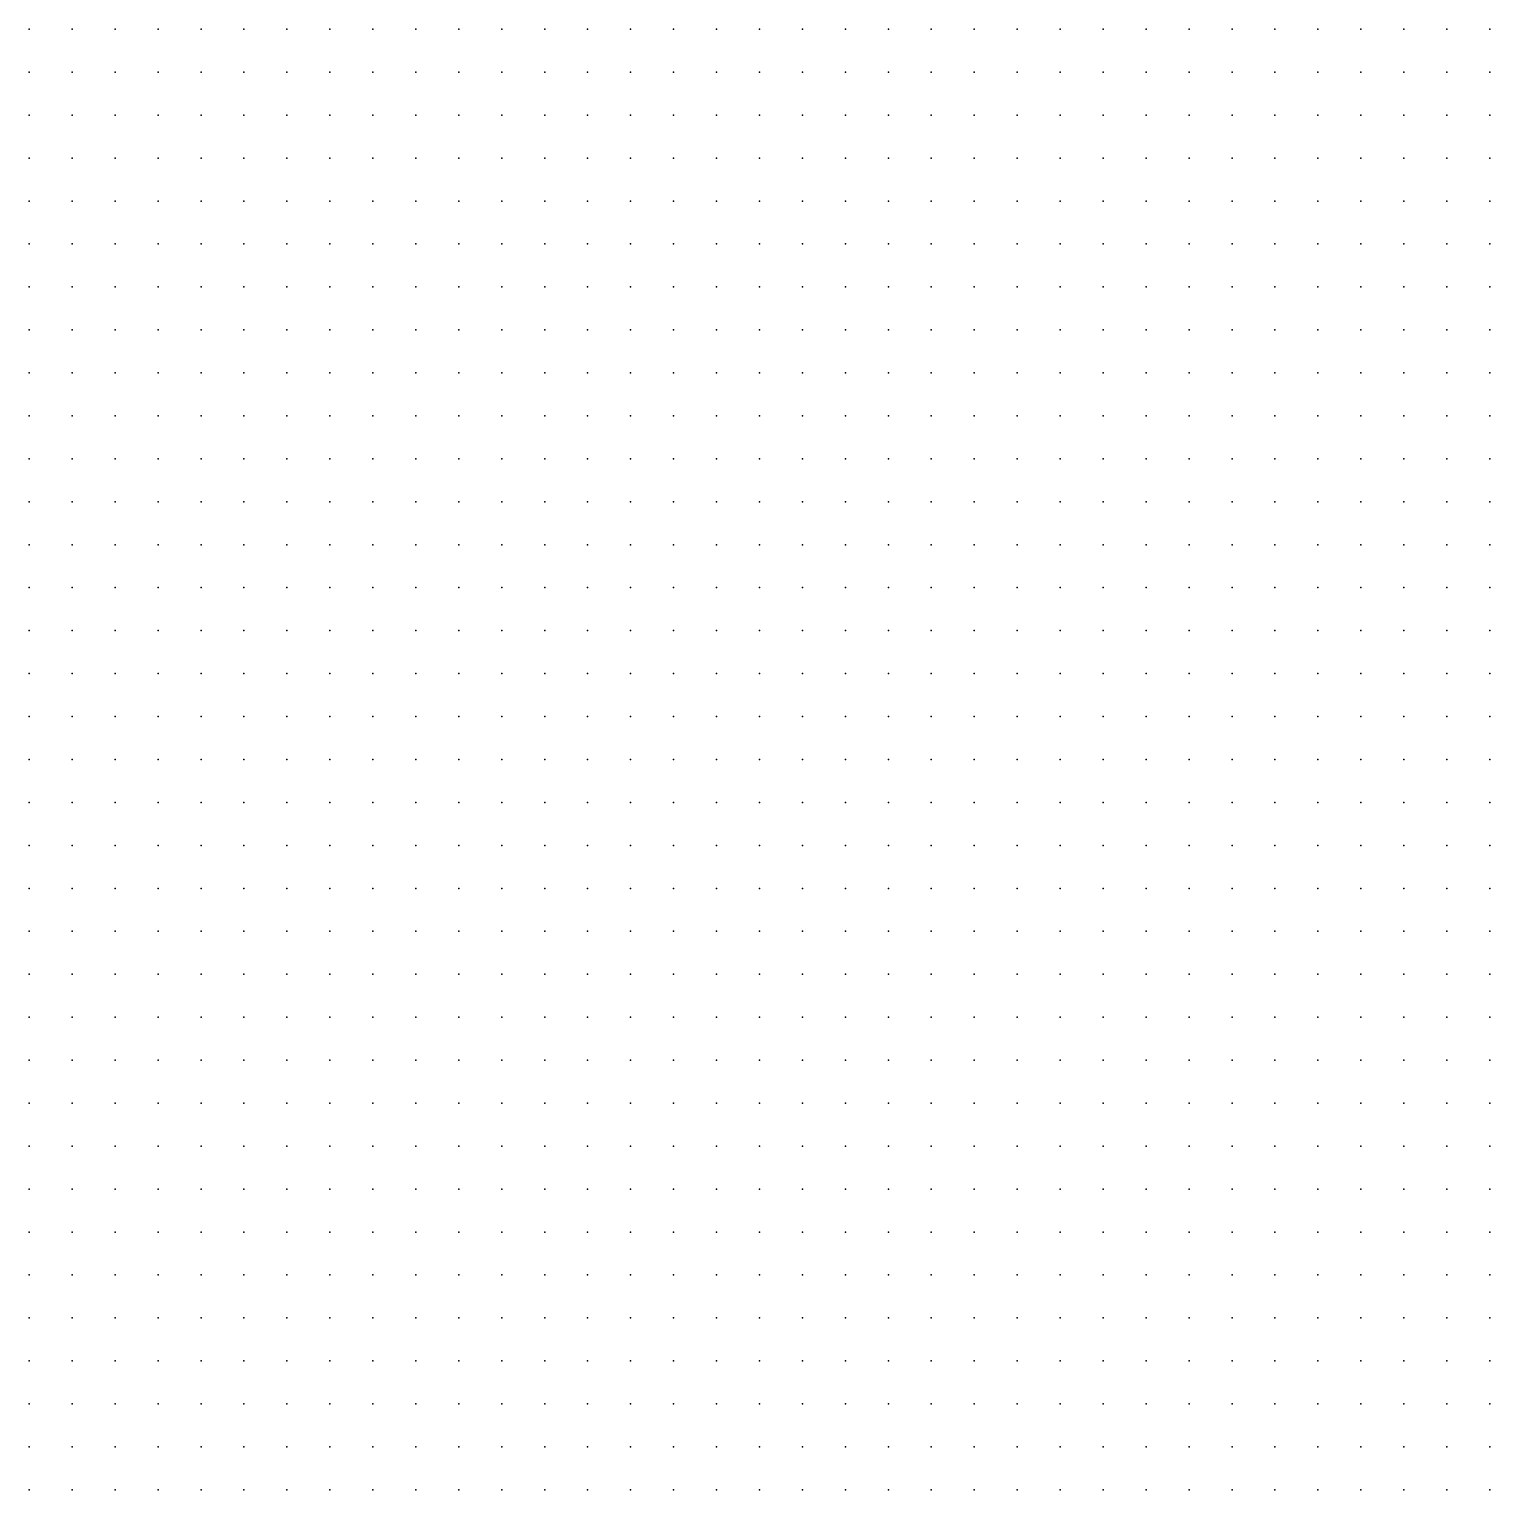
# Model space of a CAD drawing. Header units: millimetres. Extents: x 2848 to 6961, y 1568 to 7914.
# Drawn here: x 4268.28 to 4302.28, y 1650.29 to 1684.29 of the extents above; entities that cross this region are included whole.
import ezdxf

# ---------------------------------------------------------------- set-up
doc = ezdxf.new("R2010")
doc.units = ezdxf.units.MM
doc.header["$PDSIZE"] = -2

msp = doc.modelspace()

# ---------------------------------------------------------------- linework, layer by layer
at = {"color": 160}
for p in [(4268.282, 1684.289), (4269.282, 1684.289), (4270.282, 1684.289), (4271.282, 1684.289), (4272.282, 1684.289), (4273.282, 1684.289), (4274.282, 1684.289), (4275.282, 1684.289), (4276.282, 1684.289), (4277.282, 1684.289), (4278.282, 1684.289), (4279.282, 1684.289), (4280.282, 1684.289), (4281.282, 1684.289), (4282.282, 1684.289), (4283.282, 1684.289), (4284.282, 1684.289), (4285.282, 1684.289), (4286.282, 1684.289), (4287.282, 1684.289), (4288.282, 1684.289), (4289.282, 1684.289), (4290.282, 1684.289), (4291.282, 1684.289), (4292.282, 1684.289), (4293.282, 1684.289), (4294.282, 1684.289), (4295.282, 1684.289), (4296.282, 1684.289), (4297.282, 1684.289), (4298.282, 1684.289), (4299.282, 1684.289), (4300.282, 1684.289), (4301.282, 1684.289), (4302.282, 1684.289), (4268.282, 1683.289), (4269.282, 1683.289), (4270.282, 1683.289), (4271.282, 1683.289), (4272.282, 1683.289), (4273.282, 1683.289), (4274.282, 1683.289), (4275.282, 1683.289), (4276.282, 1683.289), (4277.282, 1683.289), (4278.282, 1683.289), (4279.282, 1683.289), (4280.282, 1683.289), (4281.282, 1683.289), (4282.282, 1683.289), (4283.282, 1683.289), (4284.282, 1683.289), (4285.282, 1683.289), (4286.282, 1683.289), (4287.282, 1683.289), (4288.282, 1683.289), (4289.282, 1683.289), (4290.282, 1683.289), (4291.282, 1683.289), (4292.282, 1683.289), (4293.282, 1683.289), (4294.282, 1683.289), (4295.282, 1683.289), (4296.282, 1683.289), (4297.282, 1683.289), (4298.282, 1683.289), (4299.282, 1683.289), (4300.282, 1683.289), (4301.282, 1683.289), (4302.282, 1683.289), (4268.282, 1682.289), (4269.282, 1682.289), (4270.282, 1682.289), (4271.282, 1682.289), (4272.282, 1682.289), (4273.282, 1682.289), (4274.282, 1682.289), (4275.282, 1682.289), (4276.282, 1682.289), (4277.282, 1682.289), (4278.282, 1682.289), (4279.282, 1682.289), (4280.282, 1682.289), (4281.282, 1682.289), (4282.282, 1682.289), (4283.282, 1682.289), (4284.282, 1682.289), (4285.282, 1682.289), (4286.282, 1682.289), (4287.282, 1682.289), (4288.282, 1682.289), (4289.282, 1682.289), (4290.282, 1682.289), (4291.282, 1682.289), (4292.282, 1682.289), (4293.282, 1682.289), (4294.282, 1682.289), (4295.282, 1682.289), (4296.282, 1682.289), (4297.282, 1682.289), (4298.282, 1682.289), (4299.282, 1682.289), (4300.282, 1682.289), (4301.282, 1682.289), (4302.282, 1682.289), (4268.282, 1681.289), (4269.282, 1681.289), (4270.282, 1681.289), (4271.282, 1681.289), (4272.282, 1681.289), (4273.282, 1681.289), (4274.282, 1681.289), (4275.282, 1681.289), (4276.282, 1681.289), (4277.282, 1681.289), (4278.282, 1681.289), (4279.282, 1681.289), (4280.282, 1681.289), (4281.282, 1681.289), (4282.282, 1681.289), (4283.282, 1681.289), (4284.282, 1681.289), (4285.282, 1681.289), (4286.282, 1681.289), (4287.282, 1681.289), (4288.282, 1681.289), (4289.282, 1681.289), (4290.282, 1681.289), (4291.282, 1681.289), (4292.282, 1681.289), (4293.282, 1681.289), (4294.282, 1681.289), (4295.282, 1681.289), (4296.282, 1681.289), (4297.282, 1681.289), (4298.282, 1681.289), (4299.282, 1681.289), (4300.282, 1681.289), (4301.282, 1681.289), (4302.282, 1681.289), (4268.282, 1680.289), (4269.282, 1680.289), (4270.282, 1680.289), (4271.282, 1680.289), (4272.282, 1680.289), (4273.282, 1680.289), (4274.282, 1680.289), (4275.282, 1680.289), (4276.282, 1680.289), (4277.282, 1680.289), (4278.282, 1680.289), (4279.282, 1680.289), (4280.282, 1680.289), (4281.282, 1680.289), (4282.282, 1680.289), (4283.282, 1680.289), (4284.282, 1680.289), (4285.282, 1680.289), (4286.282, 1680.289), (4287.282, 1680.289), (4288.282, 1680.289), (4289.282, 1680.289), (4290.282, 1680.289), (4291.282, 1680.289), (4292.282, 1680.289), (4293.282, 1680.289), (4294.282, 1680.289), (4295.282, 1680.289), (4296.282, 1680.289), (4297.282, 1680.289), (4298.282, 1680.289), (4299.282, 1680.289), (4300.282, 1680.289), (4301.282, 1680.289), (4302.282, 1680.289), (4268.282, 1679.289), (4269.282, 1679.289), (4270.282, 1679.289), (4271.282, 1679.289), (4272.282, 1679.289), (4273.282, 1679.289), (4274.282, 1679.289), (4275.282, 1679.289), (4276.282, 1679.289), (4277.282, 1679.289), (4278.282, 1679.289), (4279.282, 1679.289), (4280.282, 1679.289), (4281.282, 1679.289), (4282.282, 1679.289), (4283.282, 1679.289), (4284.282, 1679.289), (4285.282, 1679.289), (4286.282, 1679.289), (4287.282, 1679.289), (4288.282, 1679.289), (4289.282, 1679.289), (4290.282, 1679.289), (4291.282, 1679.289), (4292.282, 1679.289), (4293.282, 1679.289), (4294.282, 1679.289), (4295.282, 1679.289), (4296.282, 1679.289), (4297.282, 1679.289), (4298.282, 1679.289), (4299.282, 1679.289), (4300.282, 1679.289), (4301.282, 1679.289), (4302.282, 1679.289), (4270.282, 1678.289), (4271.282, 1678.289), (4272.282, 1678.289), (4273.282, 1678.289), (4274.282, 1678.289), (4275.282, 1678.289), (4276.282, 1678.289), (4277.282, 1678.289), (4278.282, 1678.289), (4279.282, 1678.289), (4280.282, 1678.289), (4281.282, 1678.289), (4282.282, 1678.289), (4283.282, 1678.289), (4284.282, 1678.289), (4285.282, 1678.289), (4286.282, 1678.289), (4287.282, 1678.289), (4288.282, 1678.289), (4289.282, 1678.289), (4290.282, 1678.289), (4291.282, 1678.289), (4292.282, 1678.289), (4293.282, 1678.289), (4294.282, 1678.289), (4295.282, 1678.289), (4296.282, 1678.289), (4297.282, 1678.289), (4298.282, 1678.289), (4299.282, 1678.289), (4300.282, 1678.289), (4301.282, 1678.289), (4302.282, 1678.289), (4271.282, 1677.289), (4272.282, 1677.289), (4273.282, 1677.289), (4274.282, 1677.289), (4275.282, 1677.289), (4276.282, 1677.289), (4277.282, 1677.289), (4278.282, 1677.289), (4279.282, 1677.289), (4280.282, 1677.289), (4281.282, 1677.289), (4282.282, 1677.289), (4283.282, 1677.289), (4284.282, 1677.289), (4285.282, 1677.289), (4286.282, 1677.289), (4287.282, 1677.289), (4288.282, 1677.289), (4289.282, 1677.289), (4290.282, 1677.289), (4291.282, 1677.289), (4292.282, 1677.289), (4293.282, 1677.289), (4294.282, 1677.289), (4295.282, 1677.289), (4296.282, 1677.289), (4297.282, 1677.289), (4298.282, 1677.289), (4299.282, 1677.289), (4300.282, 1677.289), (4301.282, 1677.289), (4302.282, 1677.289), (4271.282, 1676.289), (4272.282, 1676.289), (4273.282, 1676.289), (4274.282, 1676.289), (4275.282, 1676.289), (4276.282, 1676.289), (4277.282, 1676.289), (4278.282, 1676.289), (4279.282, 1676.289), (4280.282, 1676.289), (4281.282, 1676.289), (4282.282, 1676.289), (4283.282, 1676.289), (4284.282, 1676.289), (4285.282, 1676.289), (4286.282, 1676.289), (4287.282, 1676.289), (4288.282, 1676.289), (4289.282, 1676.289), (4290.282, 1676.289), (4291.282, 1676.289), (4292.282, 1676.289), (4293.282, 1676.289), (4294.282, 1676.289), (4295.282, 1676.289), (4296.282, 1676.289), (4297.282, 1676.289), (4298.282, 1676.289), (4299.282, 1676.289), (4300.282, 1676.289), (4301.282, 1676.289), (4302.282, 1676.289), (4272.282, 1675.289), (4273.282, 1675.289), (4274.282, 1675.289), (4275.282, 1675.289), (4276.282, 1675.289), (4277.282, 1675.289), (4278.282, 1675.289), (4279.282, 1675.289), (4280.282, 1675.289), (4281.282, 1675.289), (4282.282, 1675.289), (4283.282, 1675.289), (4284.282, 1675.289), (4285.282, 1675.289), (4286.282, 1675.289), (4287.282, 1675.289), (4288.282, 1675.289), (4289.282, 1675.289), (4290.282, 1675.289), (4291.282, 1675.289), (4292.282, 1675.289), (4293.282, 1675.289), (4294.282, 1675.289), (4295.282, 1675.289), (4296.282, 1675.289), (4297.282, 1675.289), (4298.282, 1675.289), (4299.282, 1675.289), (4300.282, 1675.289), (4301.282, 1675.289), (4302.282, 1675.289), (4273.282, 1674.289), (4274.282, 1674.289), (4275.282, 1674.289), (4276.282, 1674.289), (4277.282, 1674.289), (4278.282, 1674.289), (4279.282, 1674.289), (4280.282, 1674.289), (4281.282, 1674.289), (4282.282, 1674.289), (4283.282, 1674.289), (4284.282, 1674.289), (4285.282, 1674.289), (4286.282, 1674.289), (4287.282, 1674.289), (4288.282, 1674.289), (4289.282, 1674.289), (4290.282, 1674.289), (4291.282, 1674.289), (4292.282, 1674.289), (4293.282, 1674.289), (4294.282, 1674.289), (4295.282, 1674.289), (4296.282, 1674.289), (4297.282, 1674.289), (4298.282, 1674.289), (4299.282, 1674.289), (4300.282, 1674.289), (4301.282, 1674.289), (4302.282, 1674.289), (4273.282, 1673.289), (4274.282, 1673.289), (4275.282, 1673.289), (4276.282, 1673.289), (4277.282, 1673.289), (4278.282, 1673.289), (4279.282, 1673.289), (4280.282, 1673.289), (4281.282, 1673.289), (4282.282, 1673.289), (4283.282, 1673.289), (4284.282, 1673.289), (4285.282, 1673.289), (4286.282, 1673.289), (4287.282, 1673.289), (4288.282, 1673.289), (4289.282, 1673.289), (4290.282, 1673.289), (4291.282, 1673.289), (4292.282, 1673.289), (4293.282, 1673.289), (4294.282, 1673.289), (4295.282, 1673.289), (4296.282, 1673.289), (4297.282, 1673.289), (4298.282, 1673.289), (4299.282, 1673.289), (4300.282, 1673.289), (4301.282, 1673.289), (4302.282, 1673.289), (4275.282, 1672.289), (4276.282, 1672.289), (4277.282, 1672.289), (4278.282, 1672.289), (4279.282, 1672.289), (4280.282, 1672.289), (4281.282, 1672.289), (4282.282, 1672.289), (4283.282, 1672.289), (4284.282, 1672.289), (4285.282, 1672.289), (4286.282, 1672.289), (4287.282, 1672.289), (4288.282, 1672.289), (4289.282, 1672.289), (4290.282, 1672.289), (4291.282, 1672.289), (4292.282, 1672.289), (4293.282, 1672.289), (4294.282, 1672.289), (4295.282, 1672.289), (4296.282, 1672.289), (4297.282, 1672.289), (4298.282, 1672.289), (4299.282, 1672.289), (4300.282, 1672.289), (4301.282, 1672.289), (4302.282, 1672.289), (4275.282, 1671.289), (4276.282, 1671.289), (4277.282, 1671.289), (4278.282, 1671.289), (4279.282, 1671.289), (4280.282, 1671.289), (4281.282, 1671.289), (4282.282, 1671.289), (4283.282, 1671.289), (4284.282, 1671.289), (4285.282, 1671.289), (4286.282, 1671.289), (4287.282, 1671.289), (4288.282, 1671.289), (4289.282, 1671.289), (4290.282, 1671.289), (4291.282, 1671.289), (4292.282, 1671.289), (4293.282, 1671.289), (4294.282, 1671.289), (4295.282, 1671.289), (4296.282, 1671.289), (4297.282, 1671.289), (4298.282, 1671.289), (4299.282, 1671.289), (4300.282, 1671.289), (4301.282, 1671.289), (4302.282, 1671.289), (4275.282, 1670.289), (4276.282, 1670.289), (4277.282, 1670.289), (4278.282, 1670.289), (4279.282, 1670.289), (4280.282, 1670.289), (4281.282, 1670.289), (4282.282, 1670.289), (4283.282, 1670.289), (4284.282, 1670.289), (4285.282, 1670.289), (4286.282, 1670.289), (4287.282, 1670.289), (4288.282, 1670.289), (4289.282, 1670.289), (4290.282, 1670.289), (4291.282, 1670.289), (4292.282, 1670.289), (4293.282, 1670.289), (4294.282, 1670.289), (4295.282, 1670.289), (4296.282, 1670.289), (4297.282, 1670.289), (4298.282, 1670.289), (4299.282, 1670.289), (4300.282, 1670.289), (4301.282, 1670.289), (4302.282, 1670.289), (4276.282, 1669.289), (4277.282, 1669.289), (4278.282, 1669.289), (4279.282, 1669.289), (4280.282, 1669.289), (4281.282, 1669.289), (4282.282, 1669.289), (4283.282, 1669.289), (4284.282, 1669.289), (4285.282, 1669.289), (4286.282, 1669.289), (4287.282, 1669.289), (4288.282, 1669.289), (4289.282, 1669.289), (4290.282, 1669.289), (4291.282, 1669.289), (4292.282, 1669.289), (4293.282, 1669.289), (4294.282, 1669.289), (4295.282, 1669.289), (4296.282, 1669.289), (4297.282, 1669.289), (4298.282, 1669.289), (4299.282, 1669.289), (4300.282, 1669.289), (4301.282, 1669.289), (4302.282, 1669.289), (4276.282, 1668.289), (4277.282, 1668.289), (4278.282, 1668.289), (4279.282, 1668.289), (4280.282, 1668.289), (4281.282, 1668.289), (4282.282, 1668.289), (4283.282, 1668.289), (4284.282, 1668.289), (4285.282, 1668.289), (4286.282, 1668.289), (4287.282, 1668.289), (4288.282, 1668.289), (4289.282, 1668.289), (4290.282, 1668.289), (4291.282, 1668.289), (4292.282, 1668.289), (4293.282, 1668.289), (4294.282, 1668.289), (4295.282, 1668.289), (4296.282, 1668.289), (4297.282, 1668.289), (4298.282, 1668.289), (4299.282, 1668.289), (4300.282, 1668.289), (4301.282, 1668.289), (4302.282, 1668.289), (4277.282, 1667.289), (4278.282, 1667.289), (4279.282, 1667.289), (4280.282, 1667.289), (4281.282, 1667.289), (4282.282, 1667.289), (4283.282, 1667.289), (4284.282, 1667.289), (4285.282, 1667.289), (4286.282, 1667.289), (4287.282, 1667.289), (4288.282, 1667.289), (4289.282, 1667.289), (4290.282, 1667.289), (4291.282, 1667.289), (4292.282, 1667.289), (4293.282, 1667.289), (4294.282, 1667.289), (4295.282, 1667.289), (4296.282, 1667.289), (4297.282, 1667.289), (4298.282, 1667.289), (4299.282, 1667.289), (4300.282, 1667.289), (4301.282, 1667.289), (4302.282, 1667.289), (4277.282, 1666.289), (4278.282, 1666.289), (4279.282, 1666.289), (4280.282, 1666.289), (4281.282, 1666.289), (4282.282, 1666.289), (4283.282, 1666.289), (4284.282, 1666.289), (4285.282, 1666.289), (4286.282, 1666.289), (4287.282, 1666.289), (4288.282, 1666.289), (4289.282, 1666.289), (4290.282, 1666.289), (4291.282, 1666.289), (4292.282, 1666.289), (4293.282, 1666.289), (4294.282, 1666.289), (4295.282, 1666.289), (4296.282, 1666.289), (4297.282, 1666.289), (4298.282, 1666.289), (4299.282, 1666.289), (4300.282, 1666.289), (4301.282, 1666.289), (4302.282, 1666.289), (4278.282, 1665.289), (4279.282, 1665.289), (4280.282, 1665.289), (4281.282, 1665.289), (4282.282, 1665.289), (4283.282, 1665.289), (4284.282, 1665.289), (4285.282, 1665.289), (4286.282, 1665.289), (4287.282, 1665.289), (4288.282, 1665.289), (4289.282, 1665.289), (4290.282, 1665.289), (4291.282, 1665.289), (4292.282, 1665.289), (4293.282, 1665.289), (4294.282, 1665.289), (4295.282, 1665.289), (4296.282, 1665.289), (4297.282, 1665.289), (4298.282, 1665.289), (4299.282, 1665.289), (4300.282, 1665.289), (4301.282, 1665.289), (4302.282, 1665.289), (4278.282, 1664.289), (4279.282, 1664.289), (4280.282, 1664.289), (4281.282, 1664.289), (4282.282, 1664.289), (4283.282, 1664.289), (4284.282, 1664.289), (4285.282, 1664.289), (4286.282, 1664.289), (4287.282, 1664.289), (4288.282, 1664.289), (4289.282, 1664.289), (4290.282, 1664.289), (4291.282, 1664.289), (4292.282, 1664.289), (4293.282, 1664.289), (4294.282, 1664.289), (4295.282, 1664.289), (4296.282, 1664.289), (4297.282, 1664.289), (4298.282, 1664.289), (4299.282, 1664.289), (4300.282, 1664.289), (4301.282, 1664.289), (4302.282, 1664.289), (4280.282, 1663.289), (4281.282, 1663.289), (4282.282, 1663.289), (4283.282, 1663.289), (4284.282, 1663.289), (4285.282, 1663.289), (4286.282, 1663.289), (4287.282, 1663.289), (4288.282, 1663.289), (4289.282, 1663.289), (4290.282, 1663.289), (4291.282, 1663.289), (4292.282, 1663.289), (4293.282, 1663.289), (4294.282, 1663.289), (4295.282, 1663.289), (4296.282, 1663.289), (4297.282, 1663.289), (4298.282, 1663.289), (4299.282, 1663.289), (4300.282, 1663.289), (4301.282, 1663.289), (4302.282, 1663.289), (4280.282, 1662.289), (4281.282, 1662.289), (4282.282, 1662.289), (4283.282, 1662.289), (4284.282, 1662.289), (4285.282, 1662.289), (4286.282, 1662.289), (4287.282, 1662.289), (4288.282, 1662.289), (4289.282, 1662.289), (4290.282, 1662.289), (4291.282, 1662.289), (4292.282, 1662.289), (4293.282, 1662.289), (4294.282, 1662.289), (4295.282, 1662.289), (4296.282, 1662.289), (4297.282, 1662.289), (4298.282, 1662.289), (4299.282, 1662.289), (4300.282, 1662.289), (4301.282, 1662.289), (4302.282, 1662.289), (4269.282, 1661.289), (4282.282, 1661.289), (4283.282, 1661.289), (4284.282, 1661.289), (4285.282, 1661.289), (4286.282, 1661.289), (4287.282, 1661.289), (4288.282, 1661.289), (4289.282, 1661.289), (4290.282, 1661.289), (4291.282, 1661.289), (4292.282, 1661.289), (4293.282, 1661.289), (4294.282, 1661.289), (4295.282, 1661.289), (4296.282, 1661.289), (4297.282, 1661.289), (4298.282, 1661.289), (4299.282, 1661.289), (4300.282, 1661.289), (4301.282, 1661.289), (4302.282, 1661.289), (4268.282, 1660.289), (4269.282, 1660.289), (4281.282, 1660.289), (4282.282, 1660.289), (4283.282, 1660.289), (4284.282, 1660.289), (4285.282, 1660.289), (4286.282, 1660.289), (4287.282, 1660.289), (4288.282, 1660.289), (4289.282, 1660.289), (4290.282, 1660.289), (4291.282, 1660.289), (4292.282, 1660.289), (4293.282, 1660.289), (4294.282, 1660.289), (4295.282, 1660.289), (4296.282, 1660.289), (4297.282, 1660.289), (4298.282, 1660.289), (4299.282, 1660.289), (4300.282, 1660.289), (4301.282, 1660.289), (4302.282, 1660.289), (4268.282, 1659.289), (4269.282, 1659.289), (4270.282, 1659.289), (4282.282, 1659.289), (4283.282, 1659.289), (4284.282, 1659.289), (4285.282, 1659.289), (4286.282, 1659.289), (4287.282, 1659.289), (4288.282, 1659.289), (4289.282, 1659.289), (4290.282, 1659.289), (4291.282, 1659.289), (4292.282, 1659.289), (4293.282, 1659.289), (4294.282, 1659.289), (4295.282, 1659.289), (4296.282, 1659.289), (4297.282, 1659.289), (4298.282, 1659.289), (4299.282, 1659.289), (4300.282, 1659.289), (4301.282, 1659.289), (4302.282, 1659.289), (4268.282, 1658.289), (4269.282, 1658.289), (4270.282, 1658.289), (4283.282, 1658.289), (4284.282, 1658.289), (4285.282, 1658.289), (4286.282, 1658.289), (4287.282, 1658.289), (4288.282, 1658.289), (4289.282, 1658.289), (4290.282, 1658.289), (4291.282, 1658.289), (4292.282, 1658.289), (4293.282, 1658.289), (4294.282, 1658.289), (4295.282, 1658.289), (4296.282, 1658.289), (4297.282, 1658.289), (4298.282, 1658.289), (4299.282, 1658.289), (4300.282, 1658.289), (4301.282, 1658.289), (4302.282, 1658.289), (4268.282, 1657.289), (4269.282, 1657.289), (4270.282, 1657.289), (4271.282, 1657.289), (4283.282, 1657.289), (4284.282, 1657.289), (4285.282, 1657.289), (4286.282, 1657.289), (4287.282, 1657.289), (4288.282, 1657.289), (4289.282, 1657.289), (4290.282, 1657.289), (4291.282, 1657.289), (4292.282, 1657.289), (4293.282, 1657.289), (4294.282, 1657.289), (4295.282, 1657.289), (4296.282, 1657.289), (4297.282, 1657.289), (4298.282, 1657.289), (4299.282, 1657.289), (4300.282, 1657.289), (4301.282, 1657.289), (4302.282, 1657.289), (4268.282, 1656.289), (4269.282, 1656.289), (4270.282, 1656.289), (4271.282, 1656.289), (4283.282, 1656.289), (4284.282, 1656.289), (4285.282, 1656.289), (4286.282, 1656.289), (4287.282, 1656.289), (4288.282, 1656.289), (4289.282, 1656.289), (4290.282, 1656.289), (4291.282, 1656.289), (4292.282, 1656.289), (4293.282, 1656.289), (4294.282, 1656.289), (4295.282, 1656.289), (4296.282, 1656.289), (4297.282, 1656.289), (4298.282, 1656.289), (4299.282, 1656.289), (4300.282, 1656.289), (4301.282, 1656.289), (4302.282, 1656.289), (4268.282, 1655.289), (4269.282, 1655.289), (4270.282, 1655.289), (4271.282, 1655.289), (4272.282, 1655.289), (4283.282, 1655.289), (4284.282, 1655.289), (4285.282, 1655.289), (4286.282, 1655.289), (4287.282, 1655.289), (4288.282, 1655.289), (4289.282, 1655.289), (4290.282, 1655.289), (4291.282, 1655.289), (4292.282, 1655.289), (4293.282, 1655.289), (4294.282, 1655.289), (4295.282, 1655.289), (4296.282, 1655.289), (4297.282, 1655.289), (4298.282, 1655.289), (4299.282, 1655.289), (4300.282, 1655.289), (4301.282, 1655.289), (4302.282, 1655.289), (4268.282, 1654.289), (4269.282, 1654.289), (4270.282, 1654.289), (4271.282, 1654.289), (4283.282, 1654.289), (4284.282, 1654.289), (4285.282, 1654.289), (4286.282, 1654.289), (4287.282, 1654.289), (4288.282, 1654.289), (4289.282, 1654.289), (4290.282, 1654.289), (4291.282, 1654.289), (4292.282, 1654.289), (4293.282, 1654.289), (4294.282, 1654.289), (4295.282, 1654.289), (4296.282, 1654.289), (4297.282, 1654.289), (4298.282, 1654.289), (4299.282, 1654.289), (4300.282, 1654.289), (4301.282, 1654.289), (4302.282, 1654.289), (4268.282, 1653.289), (4269.282, 1653.289), (4270.282, 1653.289), (4271.282, 1653.289), (4283.282, 1653.289), (4284.282, 1653.289), (4285.282, 1653.289), (4286.282, 1653.289), (4287.282, 1653.289), (4288.282, 1653.289), (4289.282, 1653.289), (4290.282, 1653.289), (4291.282, 1653.289), (4292.282, 1653.289), (4293.282, 1653.289), (4294.282, 1653.289), (4295.282, 1653.289), (4296.282, 1653.289), (4297.282, 1653.289), (4298.282, 1653.289), (4299.282, 1653.289), (4300.282, 1653.289), (4301.282, 1653.289), (4302.282, 1653.289), (4268.282, 1652.289), (4269.282, 1652.289), (4270.282, 1652.289), (4282.282, 1652.289), (4283.282, 1652.289), (4284.282, 1652.289), (4285.282, 1652.289), (4286.282, 1652.289), (4287.282, 1652.289), (4288.282, 1652.289), (4289.282, 1652.289), (4290.282, 1652.289), (4291.282, 1652.289), (4292.282, 1652.289), (4293.282, 1652.289), (4294.282, 1652.289), (4295.282, 1652.289), (4296.282, 1652.289), (4297.282, 1652.289), (4298.282, 1652.289), (4299.282, 1652.289), (4300.282, 1652.289), (4301.282, 1652.289), (4302.282, 1652.289), (4268.282, 1651.289), (4269.282, 1651.289), (4281.282, 1651.289), (4282.282, 1651.289), (4283.282, 1651.289), (4284.282, 1651.289), (4285.282, 1651.289), (4286.282, 1651.289), (4287.282, 1651.289), (4288.282, 1651.289), (4289.282, 1651.289), (4290.282, 1651.289), (4291.282, 1651.289), (4292.282, 1651.289), (4293.282, 1651.289), (4294.282, 1651.289), (4295.282, 1651.289), (4296.282, 1651.289), (4297.282, 1651.289), (4298.282, 1651.289), (4299.282, 1651.289), (4300.282, 1651.289), (4301.282, 1651.289), (4302.282, 1651.289), (4268.282, 1650.289), (4269.282, 1650.289), (4280.282, 1650.289), (4281.282, 1650.289), (4282.282, 1650.289), (4283.282, 1650.289), (4284.282, 1650.289), (4285.282, 1650.289), (4286.282, 1650.289), (4287.282, 1650.289), (4288.282, 1650.289), (4289.282, 1650.289), (4290.282, 1650.289), (4291.282, 1650.289), (4292.282, 1650.289), (4293.282, 1650.289), (4294.282, 1650.289), (4295.282, 1650.289), (4296.282, 1650.289), (4297.282, 1650.289), (4298.282, 1650.289), (4299.282, 1650.289), (4300.282, 1650.289), (4301.282, 1650.289), (4302.282, 1650.289)]:
    msp.add_point(p, dxfattribs=at)
at = {"color": 254, "true_color": 0xbef2ff}
msp.add_point((4268.282, 1678.289), dxfattribs=at)
at = {"color": 254, "true_color": 0xc0f4ff}
msp.add_point((4269.282, 1678.289), dxfattribs=at)
at = {"color": 7, "true_color": 0xfffdd8}
msp.add_point((4268.282, 1677.289), dxfattribs=at)
at = {"color": 7, "true_color": 0xfffcd8}
msp.add_point((4269.282, 1677.289), dxfattribs=at)
at = {"color": 151, "true_color": 0x7fbde4}
msp.add_point((4270.282, 1677.289), dxfattribs=at)
at = {"color": 7, "true_color": 0xf5f2e3}
msp.add_point((4268.282, 1676.289), dxfattribs=at)
at = {"color": 7, "true_color": 0xfef8e8}
msp.add_point((4269.282, 1676.289), dxfattribs=at)
at = {"color": 7, "true_color": 0xe7ffff}
msp.add_point((4270.282, 1676.289), dxfattribs=at)
at = {"color": 7, "true_color": 0xeaf7ff}
msp.add_point((4268.282, 1675.289), dxfattribs=at)
at = {"color": 7, "true_color": 0xecf9ff}
msp.add_point((4269.282, 1675.289), dxfattribs=at)
at = {"color": 7, "true_color": 0xfffff6}
for p in [(4270.282, 1675.289), (4281.282, 1655.289)]:
    msp.add_point(p, dxfattribs=at)
at = {"color": 254, "true_color": 0xb4d4e3}
msp.add_point((4271.282, 1675.289), dxfattribs=at)
at = {"color": 7, "true_color": 0xf5ffff}
for p in [(4268.282, 1674.289), (4269.282, 1674.289), (4272.282, 1659.289), (4278.282, 1654.289), (4273.282, 1653.289)]:
    msp.add_point(p, dxfattribs=at)
at = {"color": 254, "true_color": 0xf9e9d9}
msp.add_point((4270.282, 1674.289), dxfattribs=at)
at = {"color": 7, "true_color": 0xf8fffb}
msp.add_point((4271.282, 1674.289), dxfattribs=at)
at = {"color": 153, "true_color": 0x5aa4c7}
msp.add_point((4272.282, 1674.289), dxfattribs=at)
at = {"color": 7, "true_color": 0xfffeff}
for p in [(4268.282, 1673.289), (4270.282, 1667.289), (4270.282, 1666.289), (4276.282, 1660.289)]:
    msp.add_point(p, dxfattribs=at)
at = {"color": 7, "true_color": 0xfdf9fa}
msp.add_point((4269.282, 1673.289), dxfattribs=at)
at = {"color": 7, "true_color": 0xf3efe6}
msp.add_point((4270.282, 1673.289), dxfattribs=at)
at = {"color": 7, "true_color": 0xf9fffb}
msp.add_point((4271.282, 1673.289), dxfattribs=at)
at = {"color": 254, "true_color": 0xcbeaed}
msp.add_point((4272.282, 1673.289), dxfattribs=at)
at = {"color": 7, "true_color": 0xfff9f0}
msp.add_point((4268.282, 1672.289), dxfattribs=at)
at = {"color": 7, "true_color": 0xfff5ec}
msp.add_point((4269.282, 1672.289), dxfattribs=at)
at = {"color": 7, "true_color": 0xf3fbfe}
msp.add_point((4270.282, 1672.289), dxfattribs=at)
at = {"color": 7, "true_color": 0xf3feff}
msp.add_point((4271.282, 1672.289), dxfattribs=at)
at = {"color": 7, "true_color": 0xfffff3}
msp.add_point((4272.282, 1672.289), dxfattribs=at)
at = {"color": 143, "true_color": 0x7cb3d1}
msp.add_point((4273.282, 1672.289), dxfattribs=at)
at = {"color": 155, "true_color": 0x2f7bad}
msp.add_point((4274.282, 1672.289), dxfattribs=at)
at = {"color": 7, "true_color": 0xfffcf3}
msp.add_point((4268.282, 1671.289), dxfattribs=at)
at = {"color": 7, "true_color": 0xfffcf2}
msp.add_point((4269.282, 1671.289), dxfattribs=at)
at = {"color": 7, "true_color": 0xf2fafd}
msp.add_point((4270.282, 1671.289), dxfattribs=at)
at = {"color": 7, "true_color": 0xfcffff}
for p in [(4271.282, 1671.289), (4271.282, 1669.289), (4278.282, 1657.289), (4276.282, 1653.289), (4274.282, 1652.289)]:
    msp.add_point(p, dxfattribs=at)
at = {"color": 7, "true_color": 0xfff5ee}
msp.add_point((4272.282, 1671.289), dxfattribs=at)
at = {"color": 254, "true_color": 0xd5edef}
msp.add_point((4273.282, 1671.289), dxfattribs=at)
at = {"color": 153, "true_color": 0x5a95b7}
msp.add_point((4274.282, 1671.289), dxfattribs=at)
at = {"color": 7, "true_color": 0xf4fdf8}
msp.add_point((4268.282, 1670.289), dxfattribs=at)
at = {"color": 7, "true_color": 0xfafffc}
msp.add_point((4269.282, 1670.289), dxfattribs=at)
at = {"color": 7, "true_color": 0xfeffff}
for p in [(4270.282, 1670.289), (4270.282, 1669.289), (4271.282, 1668.289), (4272.282, 1668.289), (4277.282, 1663.289), (4273.282, 1662.289), (4279.282, 1655.289), (4277.282, 1652.289)]:
    msp.add_point(p, dxfattribs=at)
at = {"color": 7, "true_color": 0xfdf4f7}
msp.add_point((4271.282, 1670.289), dxfattribs=at)
at = {"color": 7, "true_color": 0xfff4f6}
msp.add_point((4272.282, 1670.289), dxfattribs=at)
at = {"color": 7, "true_color": 0xfefff3}
msp.add_point((4273.282, 1670.289), dxfattribs=at)
at = {"color": 143, "true_color": 0x83b1c8}
msp.add_point((4274.282, 1670.289), dxfattribs=at)
at = {"color": 7, "true_color": 0xfefffd}
for p in [(4268.282, 1669.289), (4269.282, 1669.289), (4273.282, 1666.289), (4277.282, 1654.289)]:
    msp.add_point(p, dxfattribs=at)
at = {"color": 7, "true_color": 0xf7fbfc}
msp.add_point((4272.282, 1669.289), dxfattribs=at)
at = {"color": 7, "true_color": 0xfff2da}
msp.add_point((4273.282, 1669.289), dxfattribs=at)
at = {"color": 7, "true_color": 0xeeffff}
msp.add_point((4274.282, 1669.289), dxfattribs=at)
at = {"color": 153, "true_color": 0x468ec0}
msp.add_point((4275.282, 1669.289), dxfattribs=at)
at = {"color": 7, "true_color": 0xfefefe}
for p in [(4268.282, 1668.289), (4269.282, 1668.289)]:
    msp.add_point(p, dxfattribs=at)
at = {"color": 7, "true_color": 0xf9f9f9}
msp.add_point((4270.282, 1668.289), dxfattribs=at)
at = {"color": 7, "true_color": 0xfff8e7}
msp.add_point((4273.282, 1668.289), dxfattribs=at)
at = {"color": 7, "true_color": 0xf4ffff}
for p in [(4274.282, 1668.289), (4281.282, 1656.289), (4278.282, 1653.289), (4279.282, 1651.289)]:
    msp.add_point(p, dxfattribs=at)
at = {"color": 141, "true_color": 0xa2d7f9}
msp.add_point((4275.282, 1668.289), dxfattribs=at)
at = {"color": 7, "true_color": 0xffffff}
for p in [(4268.282, 1667.289), (4269.282, 1667.289), (4270.282, 1665.289), (4278.282, 1661.289), (4278.282, 1660.289)]:
    msp.add_point(p, dxfattribs=at)
at = {"color": 7, "true_color": 0xfffdfe}
for p in [(4271.282, 1667.289), (4272.282, 1667.289)]:
    msp.add_point(p, dxfattribs=at)
at = {"color": 7, "true_color": 0xfffcf1}
for p in [(4273.282, 1667.289), (4277.282, 1662.289)]:
    msp.add_point(p, dxfattribs=at)
at = {"color": 7, "true_color": 0xf4f6f1}
msp.add_point((4274.282, 1667.289), dxfattribs=at)
at = {"color": 7, "true_color": 0xedffff}
msp.add_point((4275.282, 1667.289), dxfattribs=at)
at = {"color": 143, "true_color": 0x7db3d9}
msp.add_point((4276.282, 1667.289), dxfattribs=at)
at = {"color": 7, "true_color": 0xfcfcfe}
for p in [(4268.282, 1666.289), (4269.282, 1666.289)]:
    msp.add_point(p, dxfattribs=at)
at = {"color": 7, "true_color": 0xfffefd}
for p in [(4271.282, 1666.289), (4273.282, 1661.289), (4273.282, 1651.289)]:
    msp.add_point(p, dxfattribs=at)
at = {"color": 7, "true_color": 0xfaf4f4}
msp.add_point((4272.282, 1666.289), dxfattribs=at)
at = {"color": 7, "true_color": 0xfbf4ea}
msp.add_point((4274.282, 1666.289), dxfattribs=at)
at = {"color": 7, "true_color": 0xfffff8}
for p in [(4275.282, 1666.289), (4272.282, 1664.289)]:
    msp.add_point(p, dxfattribs=at)
at = {"color": 254, "true_color": 0xc9e6f8}
msp.add_point((4276.282, 1666.289), dxfattribs=at)
at = {"color": 7, "true_color": 0xf2f6f9}
for p in [(4268.282, 1665.289), (4269.282, 1665.289)]:
    msp.add_point(p, dxfattribs=at)
at = {"color": 7, "true_color": 0xfefaf9}
msp.add_point((4271.282, 1665.289), dxfattribs=at)
at = {"color": 7, "true_color": 0xfffefb}
for p in [(4272.282, 1665.289), (4276.282, 1661.289), (4279.282, 1656.289), (4275.282, 1653.289)]:
    msp.add_point(p, dxfattribs=at)
at = {"color": 7, "true_color": 0xf9ffff}
for p in [(4273.282, 1665.289), (4275.282, 1662.289), (4277.282, 1657.289), (4279.282, 1654.289)]:
    msp.add_point(p, dxfattribs=at)
at = {"color": 7, "true_color": 0xfffdf2}
msp.add_point((4274.282, 1665.289), dxfattribs=at)
at = {"color": 7, "true_color": 0xfff3e3}
msp.add_point((4275.282, 1665.289), dxfattribs=at)
at = {"color": 7, "true_color": 0xf8ffff}
for p in [(4276.282, 1665.289), (4268.282, 1664.289), (4269.282, 1664.289), (4273.282, 1664.289), (4270.282, 1663.289), (4279.282, 1659.289), (4274.282, 1651.289)]:
    msp.add_point(p, dxfattribs=at)
at = {"color": 151, "true_color": 0x87bde3}
msp.add_point((4277.282, 1665.289), dxfattribs=at)
at = {"color": 7, "true_color": 0xfbffff}
for p in [(4270.282, 1664.289), (4275.282, 1660.289), (4276.282, 1659.289)]:
    msp.add_point(p, dxfattribs=at)
at = {"color": 7, "true_color": 0xf2f2f0}
msp.add_point((4271.282, 1664.289), dxfattribs=at)
at = {"color": 7, "true_color": 0xfffdf7}
msp.add_point((4274.282, 1664.289), dxfattribs=at)
at = {"color": 7, "true_color": 0xfffaed}
msp.add_point((4275.282, 1664.289), dxfattribs=at)
at = {"color": 7, "true_color": 0xfffffa}
for p in [(4276.282, 1664.289), (4274.282, 1658.289), (4274.282, 1657.289)]:
    msp.add_point(p, dxfattribs=at)
at = {"color": 7, "true_color": 0xd5f0ff}
msp.add_point((4277.282, 1664.289), dxfattribs=at)
at = {"color": 7, "true_color": 0xe5f3f6}
for p in [(4268.282, 1663.289), (4269.282, 1663.289)]:
    msp.add_point(p, dxfattribs=at)
at = {"color": 7, "true_color": 0xf1f3ee}
msp.add_point((4271.282, 1663.289), dxfattribs=at)
at = {"color": 7, "true_color": 0xfdfdf5}
msp.add_point((4272.282, 1663.289), dxfattribs=at)
at = {"color": 7, "true_color": 0xf7fcff}
for p in [(4273.282, 1663.289), (4275.282, 1659.289)]:
    msp.add_point(p, dxfattribs=at)
at = {"color": 7, "true_color": 0xf5f9fa}
msp.add_point((4274.282, 1663.289), dxfattribs=at)
at = {"color": 7, "true_color": 0xfffffb}
msp.add_point((4275.282, 1663.289), dxfattribs=at)
at = {"color": 7, "true_color": 0xfdf6f0}
msp.add_point((4276.282, 1663.289), dxfattribs=at)
at = {"color": 9, "true_color": 0x9ebdd2}
msp.add_point((4278.282, 1663.289), dxfattribs=at)
at = {"color": 155, "true_color": 0x337ab2}
msp.add_point((4279.282, 1663.289), dxfattribs=at)
at = {"color": 9, "true_color": 0xaabcc0}
for p in [(4268.282, 1662.289), (4269.282, 1662.289)]:
    msp.add_point(p, dxfattribs=at)
at = {"color": 7, "true_color": 0xf1fdfd}
msp.add_point((4270.282, 1662.289), dxfattribs=at)
at = {"color": 7, "true_color": 0xf8fff8}
msp.add_point((4271.282, 1662.289), dxfattribs=at)
at = {"color": 7, "true_color": 0xf7f9ee}
msp.add_point((4272.282, 1662.289), dxfattribs=at)
at = {"color": 7, "true_color": 0xf2fbff}
msp.add_point((4274.282, 1662.289), dxfattribs=at)
at = {"color": 7, "true_color": 0xfff9f3}
msp.add_point((4276.282, 1662.289), dxfattribs=at)
at = {"color": 7, "true_color": 0xf7ffff}
msp.add_point((4278.282, 1662.289), dxfattribs=at)
at = {"color": 153, "true_color": 0x508ebf}
msp.add_point((4279.282, 1662.289), dxfattribs=at)
at = {"color": 142, "true_color": 0x2385cc}
msp.add_point((4268.282, 1661.289), dxfattribs=at)
at = {"color": 254, "true_color": 0xd8e9f1}
msp.add_point((4270.282, 1661.289), dxfattribs=at)
at = {"color": 7, "true_color": 0xfffbea}
msp.add_point((4271.282, 1661.289), dxfattribs=at)
at = {"color": 7, "true_color": 0xebfaff}
msp.add_point((4272.282, 1661.289), dxfattribs=at)
at = {"color": 7, "true_color": 0xf6f9fe}
msp.add_point((4274.282, 1661.289), dxfattribs=at)
at = {"color": 7, "true_color": 0xf8fbff}
msp.add_point((4275.282, 1661.289), dxfattribs=at)
at = {"color": 7, "true_color": 0xfff6ed}
msp.add_point((4277.282, 1661.289), dxfattribs=at)
at = {"color": 254, "true_color": 0xc1e1fa}
msp.add_point((4279.282, 1661.289), dxfattribs=at)
at = {"color": 147, "true_color": 0x2d6a99}
msp.add_point((4280.282, 1661.289), dxfattribs=at)
at = {"color": 142, "true_color": 0x1a84d0}
msp.add_point((4281.282, 1661.289), dxfattribs=at)
at = {"color": 153, "true_color": 0x7a9fb9}
msp.add_point((4270.282, 1660.289), dxfattribs=at)
at = {"color": 7, "true_color": 0xf9fbf8}
for p in [(4271.282, 1660.289), (4275.282, 1657.289)]:
    msp.add_point(p, dxfattribs=at)
at = {"color": 7, "true_color": 0xf3ffff}
msp.add_point((4272.282, 1660.289), dxfattribs=at)
at = {"color": 7, "true_color": 0xfffaf7}
msp.add_point((4273.282, 1660.289), dxfattribs=at)
at = {"color": 7, "true_color": 0xfafbfd}
msp.add_point((4274.282, 1660.289), dxfattribs=at)
at = {"color": 7, "true_color": 0xfffaf4}
msp.add_point((4277.282, 1660.289), dxfattribs=at)
at = {"color": 7, "true_color": 0xdff6ff}
msp.add_point((4279.282, 1660.289), dxfattribs=at)
at = {"color": 143, "true_color": 0x87b3d6}
msp.add_point((4280.282, 1660.289), dxfattribs=at)
at = {"color": 254, "true_color": 0xb0d3e9}
msp.add_point((4271.282, 1659.289), dxfattribs=at)
at = {"color": 7, "true_color": 0xfff9f2}
msp.add_point((4273.282, 1659.289), dxfattribs=at)
at = {"color": 7, "true_color": 0xfcfcfa}
msp.add_point((4274.282, 1659.289), dxfattribs=at)
at = {"color": 7, "true_color": 0xfbfaf8}
msp.add_point((4277.282, 1659.289), dxfattribs=at)
at = {"color": 7, "true_color": 0xf8f8f8}
msp.add_point((4278.282, 1659.289), dxfattribs=at)
at = {"color": 7, "true_color": 0xddf0ff}
msp.add_point((4280.282, 1659.289), dxfattribs=at)
at = {"color": 155, "true_color": 0x297ab2}
msp.add_point((4281.282, 1659.289), dxfattribs=at)
at = {"color": 153, "true_color": 0x5294c4}
msp.add_point((4271.282, 1658.289), dxfattribs=at)
at = {"color": 7, "true_color": 0xebfeff}
msp.add_point((4272.282, 1658.289), dxfattribs=at)
at = {"color": 7, "true_color": 0xfffef4}
msp.add_point((4273.282, 1658.289), dxfattribs=at)
at = {"color": 7, "true_color": 0xf0f5f8}
msp.add_point((4275.282, 1658.289), dxfattribs=at)
at = {"color": 7, "true_color": 0xf2f9ff}
msp.add_point((4276.282, 1658.289), dxfattribs=at)
at = {"color": 7, "true_color": 0xfaffff}
for p in [(4277.282, 1658.289), (4273.282, 1652.289)]:
    msp.add_point(p, dxfattribs=at)
at = {"color": 7, "true_color": 0xfafafa}
msp.add_point((4278.282, 1658.289), dxfattribs=at)
at = {"color": 7, "true_color": 0xfffffd}
msp.add_point((4279.282, 1658.289), dxfattribs=at)
at = {"color": 7, "true_color": 0xfdfcfa}
msp.add_point((4280.282, 1658.289), dxfattribs=at)
at = {"color": 141, "true_color": 0x93cff4}
msp.add_point((4281.282, 1658.289), dxfattribs=at)
at = {"color": 146, "true_color": 0x0f5789}
msp.add_point((4282.282, 1658.289), dxfattribs=at)
at = {"color": 9, "true_color": 0xa3c7df}
msp.add_point((4272.282, 1657.289), dxfattribs=at)
at = {"color": 7, "true_color": 0xf7f7ef}
msp.add_point((4273.282, 1657.289), dxfattribs=at)
at = {"color": 7, "true_color": 0xf2fafc}
msp.add_point((4276.282, 1657.289), dxfattribs=at)
at = {"color": 7, "true_color": 0xfffef8}
msp.add_point((4279.282, 1657.289), dxfattribs=at)
at = {"color": 7, "true_color": 0xfff6eb}
msp.add_point((4280.282, 1657.289), dxfattribs=at)
at = {"color": 7, "true_color": 0xddffff}
msp.add_point((4281.282, 1657.289), dxfattribs=at)
at = {"color": 155, "true_color": 0x39749c}
msp.add_point((4282.282, 1657.289), dxfattribs=at)
at = {"color": 155, "true_color": 0x3c769e}
msp.add_point((4272.282, 1656.289), dxfattribs=at)
at = {"color": 254, "true_color": 0xd6e2e0}
msp.add_point((4273.282, 1656.289), dxfattribs=at)
at = {"color": 7, "true_color": 0xfbfff9}
msp.add_point((4274.282, 1656.289), dxfattribs=at)
at = {"color": 7, "true_color": 0xfffff5}
msp.add_point((4275.282, 1656.289), dxfattribs=at)
at = {"color": 7, "true_color": 0xfafcf7}
msp.add_point((4276.282, 1656.289), dxfattribs=at)
at = {"color": 7, "true_color": 0xf5fdff}
msp.add_point((4277.282, 1656.289), dxfattribs=at)
at = {"color": 7, "true_color": 0xf6fbff}
msp.add_point((4278.282, 1656.289), dxfattribs=at)
at = {"color": 7, "true_color": 0xfff5eb}
msp.add_point((4280.282, 1656.289), dxfattribs=at)
at = {"color": 151, "true_color": 0x9fceec}
msp.add_point((4282.282, 1656.289), dxfattribs=at)
at = {"color": 254, "true_color": 0xcfe8ed}
msp.add_point((4273.282, 1655.289), dxfattribs=at)
at = {"color": 7, "true_color": 0xf1faf5}
msp.add_point((4274.282, 1655.289), dxfattribs=at)
at = {"color": 7, "true_color": 0xfffaec}
msp.add_point((4275.282, 1655.289), dxfattribs=at)
at = {"color": 7, "true_color": 0xfffdf1}
msp.add_point((4276.282, 1655.289), dxfattribs=at)
at = {"color": 7, "true_color": 0xf6fafb}
msp.add_point((4277.282, 1655.289), dxfattribs=at)
at = {"color": 7, "true_color": 0xeff8ff}
msp.add_point((4278.282, 1655.289), dxfattribs=at)
at = {"color": 7, "true_color": 0xfff7f2}
msp.add_point((4280.282, 1655.289), dxfattribs=at)
at = {"color": 254, "true_color": 0xc0e6fd}
msp.add_point((4282.282, 1655.289), dxfattribs=at)
at = {"color": 143, "true_color": 0x4aa6e9}
msp.add_point((4272.282, 1654.289), dxfattribs=at)
at = {"color": 7, "true_color": 0xe3ffff}
msp.add_point((4273.282, 1654.289), dxfattribs=at)
at = {"color": 7, "true_color": 0xf4fffb}
msp.add_point((4274.282, 1654.289), dxfattribs=at)
at = {"color": 7, "true_color": 0xfef6e3}
msp.add_point((4275.282, 1654.289), dxfattribs=at)
at = {"color": 7, "true_color": 0xfffeed}
msp.add_point((4276.282, 1654.289), dxfattribs=at)
at = {"color": 7, "true_color": 0xfbf7f6}
msp.add_point((4280.282, 1654.289), dxfattribs=at)
at = {"color": 7, "true_color": 0xfffaea}
msp.add_point((4281.282, 1654.289), dxfattribs=at)
at = {"color": 253, "true_color": 0x8daec1}
msp.add_point((4282.282, 1654.289), dxfattribs=at)
at = {"color": 254, "true_color": 0xd5eaef}
msp.add_point((4272.282, 1653.289), dxfattribs=at)
at = {"color": 7, "true_color": 0xf9fafe}
msp.add_point((4274.282, 1653.289), dxfattribs=at)
at = {"color": 7, "true_color": 0xe4f2fb}
msp.add_point((4277.282, 1653.289), dxfattribs=at)
at = {"color": 7, "true_color": 0xf3f2ed}
msp.add_point((4279.282, 1653.289), dxfattribs=at)
at = {"color": 7, "true_color": 0xfffce8}
msp.add_point((4280.282, 1653.289), dxfattribs=at)
at = {"color": 254, "true_color": 0xc4eeff}
msp.add_point((4281.282, 1653.289), dxfattribs=at)
at = {"color": 165, "true_color": 0x2d67a6}
msp.add_point((4282.282, 1653.289), dxfattribs=at)
at = {"color": 151, "true_color": 0x81bcde}
msp.add_point((4271.282, 1652.289), dxfattribs=at)
at = {"color": 7, "true_color": 0xe4f6f6}
msp.add_point((4272.282, 1652.289), dxfattribs=at)
at = {"color": 7, "true_color": 0xf8f9fb}
msp.add_point((4275.282, 1652.289), dxfattribs=at)
at = {"color": 7, "true_color": 0xfafcfb}
msp.add_point((4276.282, 1652.289), dxfattribs=at)
at = {"color": 7, "true_color": 0xf5f9f8}
msp.add_point((4278.282, 1652.289), dxfattribs=at)
at = {"color": 7, "true_color": 0xf4f8f7}
msp.add_point((4279.282, 1652.289), dxfattribs=at)
at = {"color": 7, "true_color": 0xf9fdfc}
msp.add_point((4280.282, 1652.289), dxfattribs=at)
at = {"color": 153, "true_color": 0x5596c0}
msp.add_point((4281.282, 1652.289), dxfattribs=at)
at = {"color": 155, "true_color": 0x3a7ba5}
msp.add_point((4270.282, 1651.289), dxfattribs=at)
at = {"color": 7, "true_color": 0xdaf5ff}
msp.add_point((4271.282, 1651.289), dxfattribs=at)
at = {"color": 7, "true_color": 0xf4fdfa}
msp.add_point((4272.282, 1651.289), dxfattribs=at)
at = {"color": 7, "true_color": 0xf4feff}
msp.add_point((4275.282, 1651.289), dxfattribs=at)
at = {"color": 7, "true_color": 0xfafaf8}
msp.add_point((4276.282, 1651.289), dxfattribs=at)
at = {"color": 7, "true_color": 0xfffcef}
msp.add_point((4277.282, 1651.289), dxfattribs=at)
at = {"color": 7, "true_color": 0xfaf0e4}
msp.add_point((4278.282, 1651.289), dxfattribs=at)
at = {"color": 141, "true_color": 0xa7cfe8}
msp.add_point((4280.282, 1651.289), dxfattribs=at)
at = {"color": 9, "true_color": 0xa1c6d9}
msp.add_point((4270.282, 1650.289), dxfattribs=at)
at = {"color": 7, "true_color": 0xf4f4ec}
msp.add_point((4271.282, 1650.289), dxfattribs=at)
at = {"color": 7, "true_color": 0xfcfff8}
msp.add_point((4272.282, 1650.289), dxfattribs=at)
at = {"color": 7, "true_color": 0xfffcf6}
msp.add_point((4273.282, 1650.289), dxfattribs=at)
at = {"color": 7, "true_color": 0xf1f8ff}
msp.add_point((4274.282, 1650.289), dxfattribs=at)
at = {"color": 7, "true_color": 0xf2ffff}
msp.add_point((4275.282, 1650.289), dxfattribs=at)
at = {"color": 7, "true_color": 0xfffefa}
msp.add_point((4276.282, 1650.289), dxfattribs=at)
at = {"color": 254, "true_color": 0xffe8d2}
msp.add_point((4277.282, 1650.289), dxfattribs=at)
at = {"color": 7, "true_color": 0xfffbeb}
msp.add_point((4278.282, 1650.289), dxfattribs=at)
at = {"color": 7, "true_color": 0xdefbff}
msp.add_point((4279.282, 1650.289), dxfattribs=at)

doc.saveas('drawing.dxf')
